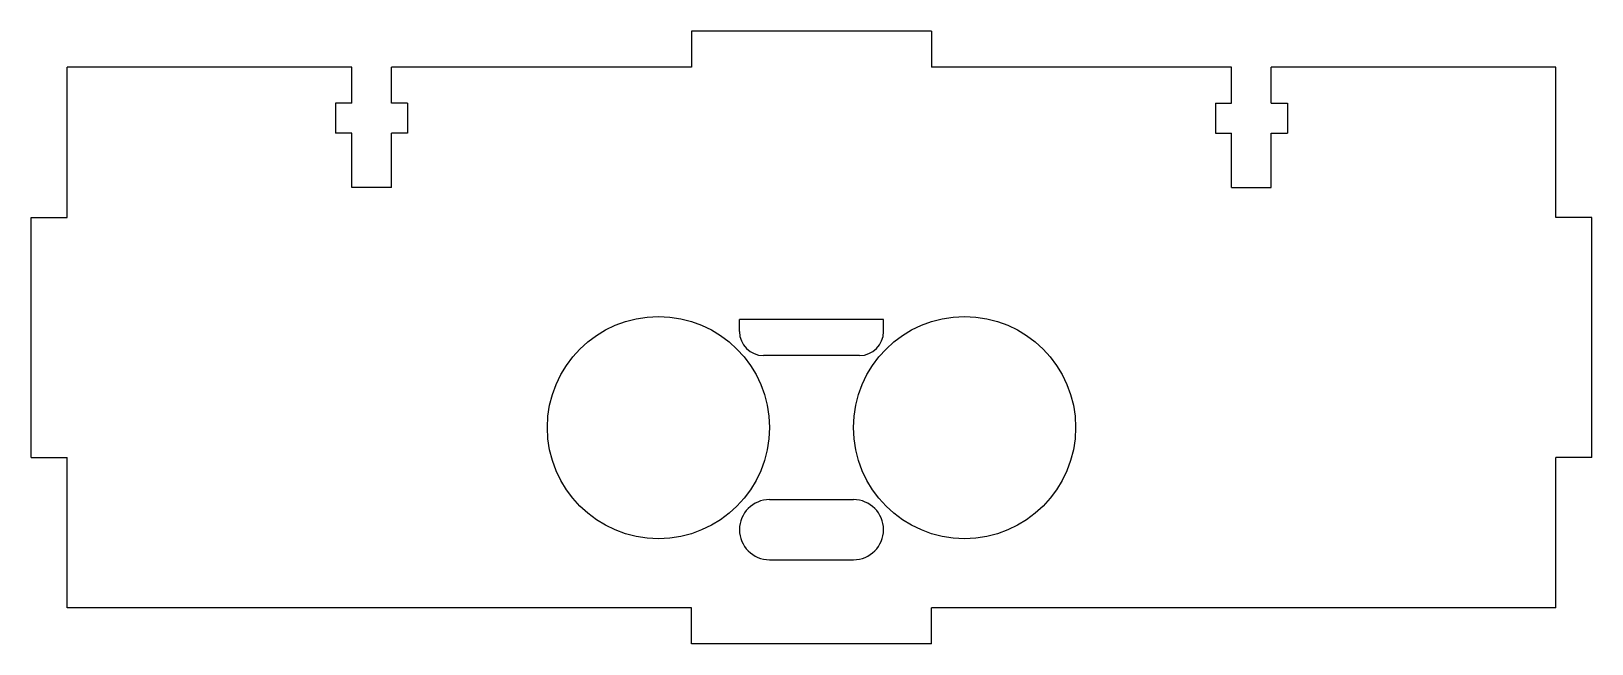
# Model space of a CAD drawing. Header units: millimetres. Extents: x -65 to 65, y -26 to 26.
import ezdxf

# ---------------------------------------------------------------- set-up
doc = ezdxf.new("R2010")
doc.units = ezdxf.units.MM

msp = doc.modelspace()

# ---------------------------------------------------------------- linework, layer by layer
at = {"color": 7, "linetype": 'Continuous', "lineweight": 25}
for p, q in [((-10, 25.5), (-10, 22.5)), ((10, 25.5), (-10, 25.5)), ((10, 25.5), (10, 22.5)), ((-62, 10), (-62, 22.5)), ((-38.3, 22.5), (-62, 22.5)), ((-38.3, 19.5), (-38.3, 22.5)), ((-35, 19.5), (-35, 22.5)), ((-10, 22.5), (-35, 22.5)), ((35, 22.5), (10, 22.5)), ((35, 19.5), (35, 22.5)), ((38.3, 19.5), (38.3, 22.5)), ((62, 22.5), (38.3, 22.5)), ((62, 10), (62, 22.5)), ((-38.3, 19.5), (-39.65, 19.5)), ((-39.65, 19.5), (-39.65, 17)), ((-33.65, 19.5), (-35, 19.5)), ((-33.65, 19.5), (-33.65, 17)), ((33.65, 19.5), (35, 19.5)), ((33.65, 19.5), (33.65, 17)), ((38.3, 19.5), (39.65, 19.5)), ((39.65, 19.5), (39.65, 17)), ((-38.3, 17), (-39.65, 17)), ((-38.3, 12.5), (-38.3, 17)), ((-35, 12.5), (-35, 17)), ((-33.65, 17), (-35, 17)), ((33.65, 17), (35, 17)), ((35, 12.5), (35, 17)), ((38.3, 12.5), (38.3, 17)), ((38.3, 17), (39.65, 17)), ((-35, 12.5), (-38.3, 12.5)), ((35, 12.5), (38.3, 12.5)), ((-65, -10), (-65, 10)), ((-65, 10), (-62, 10)), ((65, 10), (62, 10)), ((65, -10), (65, 10)), ((6, 1.5), (-6, 1.5)), ((-6, 0.5), (-6, 1.5)), ((6, 0.5), (6, 1.5)), ((4, -1.5), (-4, -1.5)), ((-65, -10), (-62, -10)), ((-62, -22.5), (-62, -10)), ((65, -10), (62, -10)), ((62, -22.5), (62, -10)), ((-3.5, -13.5), (3.5, -13.5)), ((-3.5, -18.5), (3.5, -18.5)), ((-10, -22.5), (-62, -22.5)), ((-10, -25.5), (-10, -22.5)), ((62, -22.5), (10, -22.5)), ((10, -25.5), (10, -22.5)), ((10, -25.5), (-10, -25.5))]:
    msp.add_line(p, q, dxfattribs=at)
for centre in [(-12.75, -7.5), (12.75, -7.5)]:
    msp.add_circle(centre, 9.25, dxfattribs=at)
for centre, radius, start, end in [((-4, 0.5), 2, 180, 270), ((4, 0.5), 2, 270, 0), ((-3.5, -16), 2.5, 90, 270), ((3.5, -16), 2.5, 270, 90)]:
    msp.add_arc(centre, radius, start, end, dxfattribs=at)

doc.saveas('drawing.dxf')
